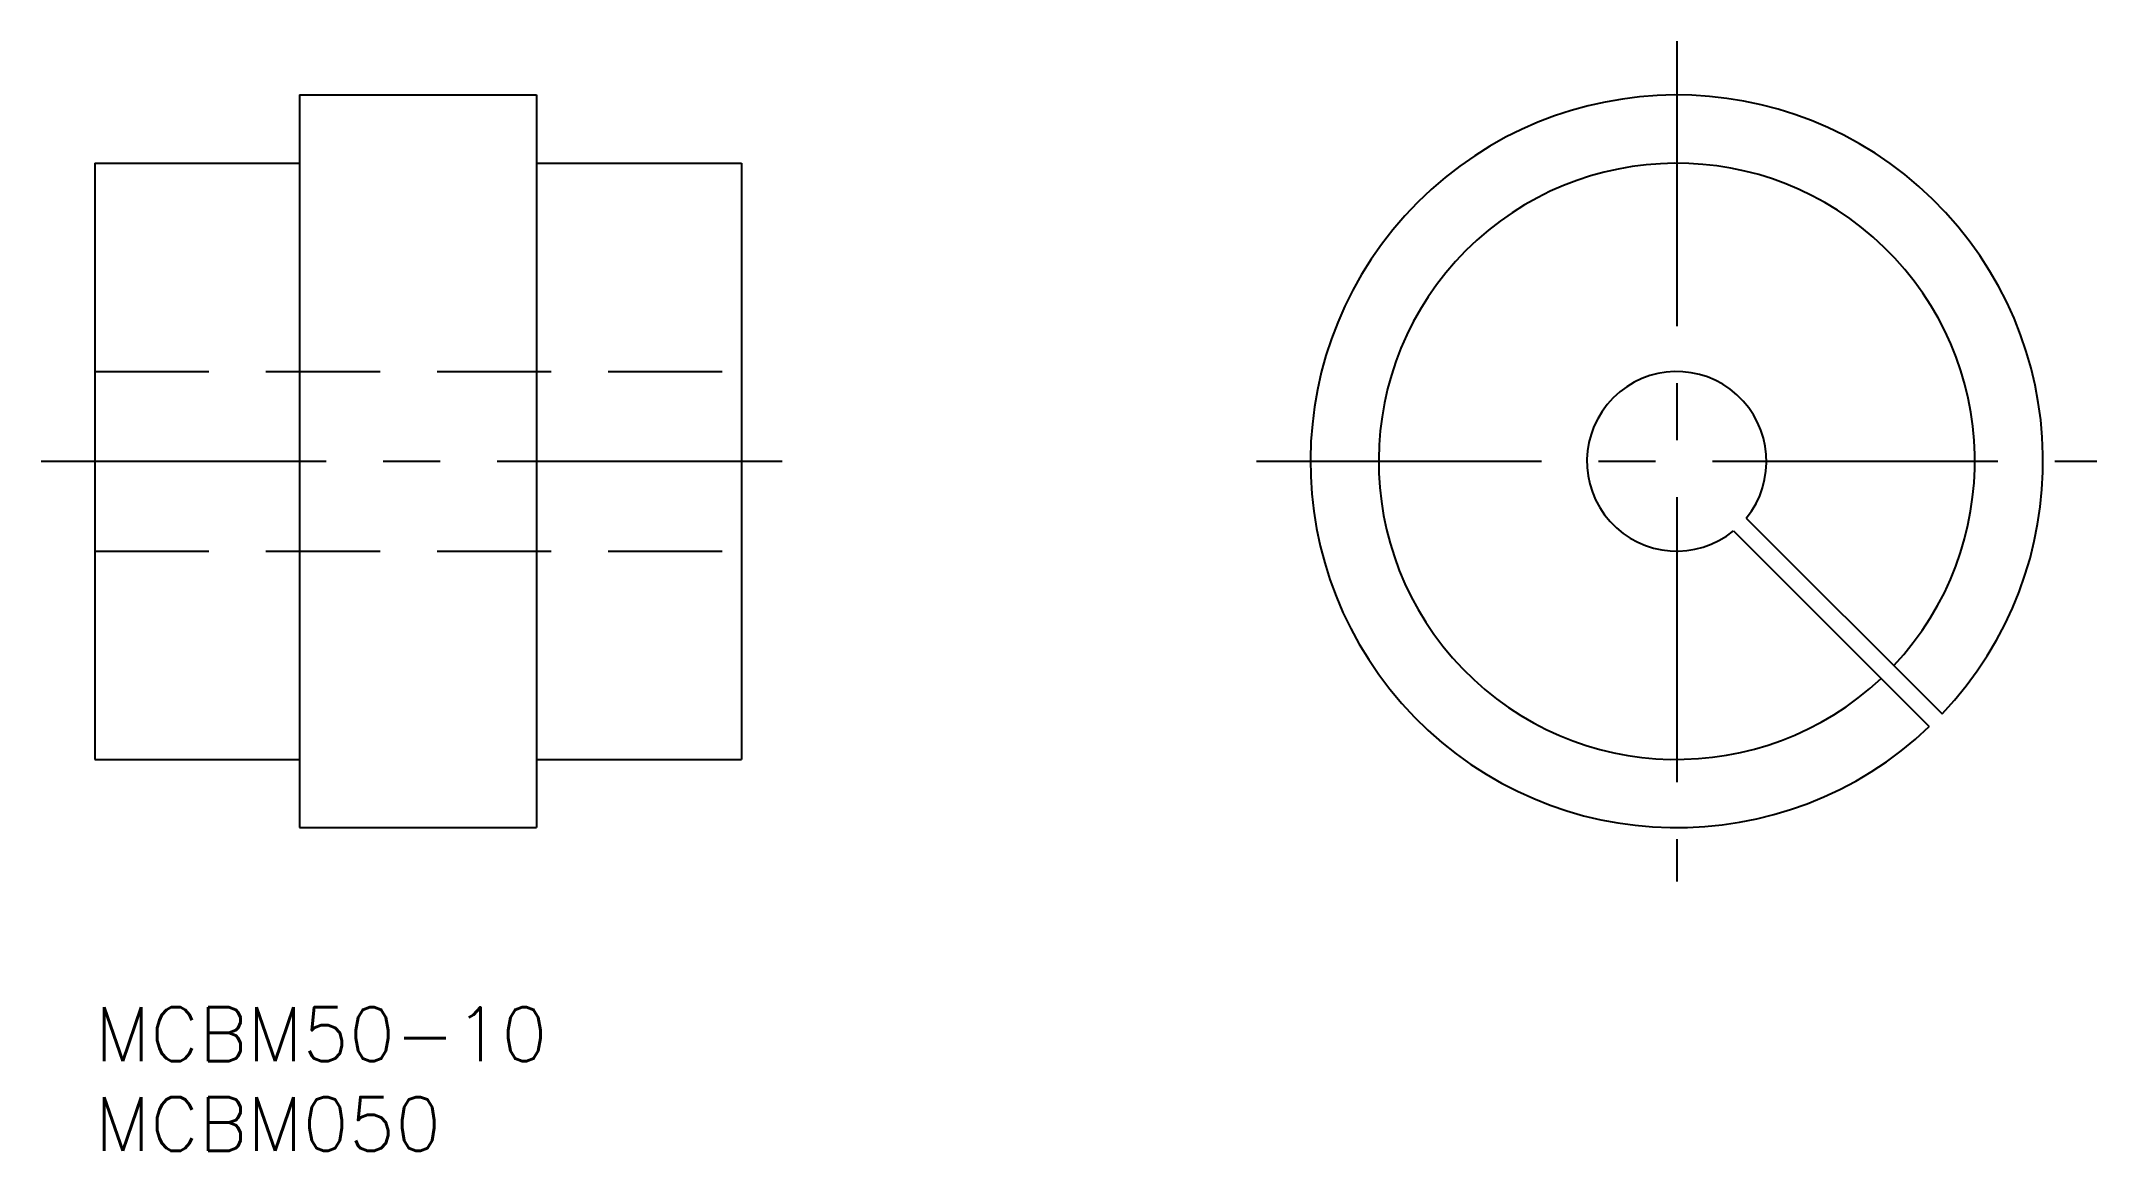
# Model space of a CAD drawing. Extents: x -3 to 111, y -8 to 54.
import ezdxf

# ---------------------------------------------------------------- set-up
doc = ezdxf.new("R2010")
doc.units = 0
doc.header["$LTSCALE"] = 0.5
doc.linetypes.add('CENTER', pattern=[50.8, 31.75, -6.35, 6.35, -6.35])
doc.linetypes.add('DASHED', pattern=[19.05, 12.7, -6.35])
for name, color, linetype in [('MSM_CENTER', 1, 'CENTER'), ('MSM_CONTINUOUS', 7, 'CONTINUOUS'), ('MSM_DASHED', 4, 'DASHED'), ('MSM_PART_NUMBER', 7, 'CONTINUOUS')]:
    doc.layers.add(name, color=color, linetype=linetype)
doc.styles.get("Standard").update_dxf_attribs({"font": 'txt.shx', "height": 3, "bigfont": 'bigfont.shx'})

# ---------------------------------------------------------------- blocks, each defined once
blk = doc.blocks.new('*U2')
at = {"layer": 'MSM_PART_NUMBER'}
blk.add_text('MCBM50-10', height=3, dxfattribs=at).set_placement((0, -3))
blk = doc.blocks.new('*U3')
at = {"layer": 'MSM_PART_NUMBER'}
blk.add_text('MCBM050', height=3, dxfattribs=at).set_placement((0, -8))

msp = doc.modelspace()

# ---------------------------------------------------------------- linework, layer by layer
at = {"layer": 'MSM_CENTER'}
for p, q in [((88.097561, 53.8), (88.097561, 7)), ((-3, 30.4), (39, 30.4)), ((64.697559, 30.4), (111.497562, 30.4))]:
    msp.add_line(p, q, dxfattribs=at)
at = {"layer": 'MSM_CONTINUOUS'}
for p, q in [((11.400001, 50.8), (11.400001, 10)), ((11.400001, 50.8), (24.6, 50.8)), ((24.6, 50.8), (24.6, 10)), ((0, 47), (0, 13.8)), ((0, 47), (11.400001, 47)), ((24.6, 47), (36, 47)), ((36, 47), (36, 13.8)), ((91.26182, 26.528635), (102.164653, 15.625801)), ((91.968926, 27.235741), (102.871761, 16.332909)), ((0, 13.8), (11.400001, 13.8)), ((24.6, 13.8), (36, 13.8)), ((11.400001, 10), (24.6, 10))]:
    msp.add_line(p, q, dxfattribs=at)
for radius, start, end in [(20.4, 316.40445, 313.59554), (16.6, 316.72604, 313.27398), (5, 320.739162, 309.260842)]:
    msp.add_arc((88.097561, 30.4), radius, start, end, dxfattribs=at)
at = {"layer": 'MSM_DASHED'}
for p, q in [((0, 35.4), (36, 35.4)), ((0, 25.4), (36, 25.4))]:
    msp.add_line(p, q, dxfattribs=at)

# ---------------------------------------------------------------- block references
at = {"layer": 'MSM_CONTINUOUS'}
for name in ['*U2', '*U3']:
    msp.add_blockref(name, (0, 0), dxfattribs=at)

doc.saveas('drawing.dxf')
